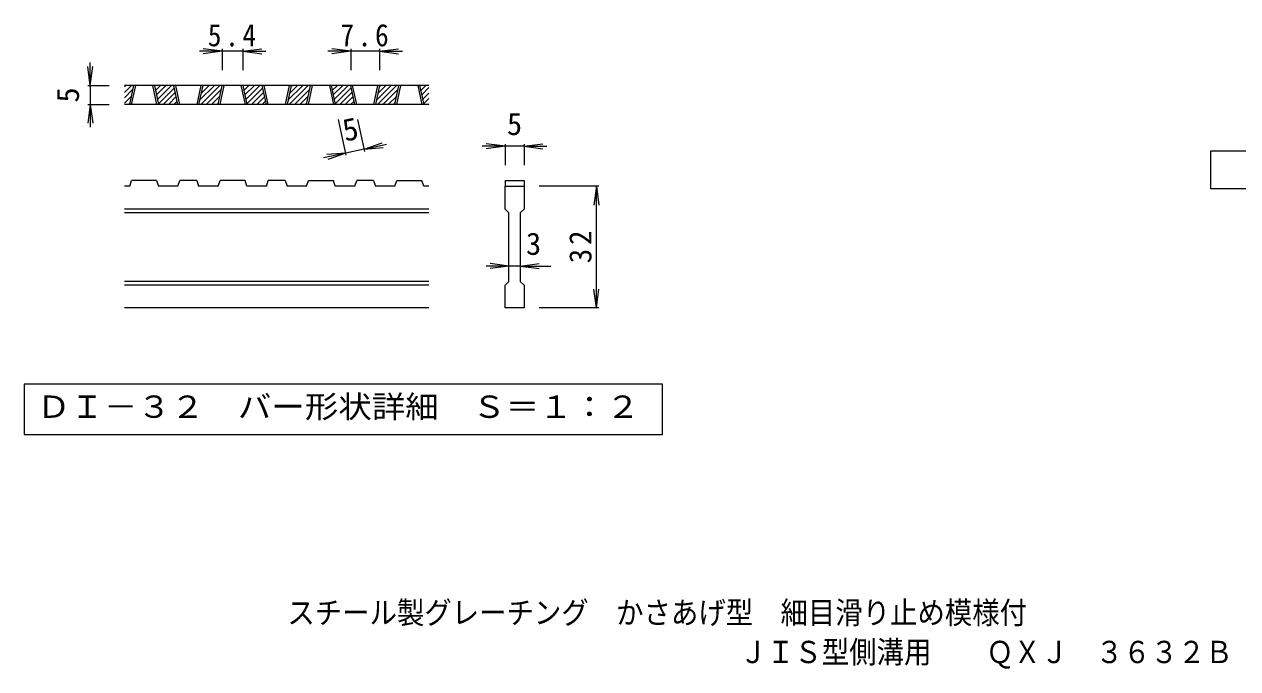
# Model space of a CAD drawing. Units: millimetres on the paper, enlarged 5 times, with parts at other scales. Extents: x -806 to 829, y -688 to 560.
# Drawn here: x -594 to 203, y -688 to -265 of the extents above; entities that cross this region are included whole.
import ezdxf
from ezdxf.enums import TextEntityAlignment as Align

# ---------------------------------------------------------------- set-up
doc = ezdxf.new("R2010")
doc.units = ezdxf.units.MM
doc.header["$LTSCALE"] = 5
for name, color, linetype, lineweight in [('D-0_通り芯', 3, 'Continuous', 9), ('D-4_寸法', 7, 'Continuous', 9), ('F-4_F-4ﾚｲﾔ', 2, 'Continuous', 9)]:
    doc.layers.add(name, color=color, linetype=linetype, lineweight=lineweight)
doc.layers.add('F-5_F-5ﾚｲﾔ', color=2, linetype='Continuous')
doc.styles.add('ＭＳ ゴシック', font='')
doc.styles.get('ＭＳ ゴシック').set_extended_font_data('MS Gothic')

msp = doc.modelspace()

# ---------------------------------------------------------------- linework, layer by layer
at = {"layer": 'D-0_通り芯'}
for p, q in [((-528.512, -309.662), (-523.979, -305.128)), ((-528.512, -306.126), (-527.514, -305.128)), ((-328.512, -305.128), (-528.512, -305.128)), ((-528.512, -313.197), (-522.931, -307.616)), ((-525.074, -317.628), (-522.399, -305.128)), ((-523.824, -317.628), (-521.149, -305.128)), ((-510.074, -305.128), (-507.399, -317.628)), ((-508.824, -305.128), (-506.149, -317.628)), ((-508.738, -305.527), (-508.339, -305.128)), ((-508.115, -308.44), (-504.804, -305.128)), ((-507.492, -311.352), (-501.268, -305.128)), ((-506.869, -314.264), (-497.733, -305.128)), ((-506.246, -317.177), (-495.716, -306.647)), ((-503.162, -317.628), (-495.093, -309.559)), ((-493.366, -317.628), (-496.041, -305.128)), ((-492.116, -317.628), (-494.791, -305.128)), ((-478.366, -305.128), (-481.041, -317.628)), ((-477.116, -305.128), (-479.791, -317.628)), ((-479.203, -314.883), (-469.448, -305.128)), ((-478.413, -317.628), (-465.913, -305.128)), ((-478.241, -310.385), (-472.984, -305.128)), ((-477.278, -305.887), (-476.52, -305.128)), ((-474.878, -317.628), (-464.865, -307.616)), ((-467.008, -317.628), (-464.333, -305.128)), ((-465.758, -317.628), (-463.083, -305.128)), ((-452.008, -305.128), (-449.333, -317.628)), ((-450.758, -305.128), (-448.083, -317.628)), ((-450.672, -305.527), (-450.273, -305.128)), ((-450.049, -308.44), (-446.738, -305.128)), ((-449.426, -311.352), (-443.202, -305.128)), ((-448.803, -314.264), (-439.667, -305.128)), ((-448.179, -317.177), (-437.65, -306.647)), ((-445.096, -317.628), (-437.027, -309.559)), ((-435.3, -317.628), (-437.975, -305.128)), ((-434.05, -317.628), (-436.725, -305.128)), ((-420.3, -305.128), (-422.975, -317.628)), ((-419.05, -305.128), (-421.725, -317.628)), ((-421.137, -314.883), (-411.382, -305.128)), ((-420.347, -317.628), (-407.847, -305.128)), ((-420.175, -310.385), (-414.918, -305.128)), ((-419.212, -305.887), (-418.453, -305.128)), ((-416.812, -317.628), (-406.799, -307.616)), ((-408.942, -317.628), (-406.267, -305.128)), ((-407.692, -317.628), (-405.017, -305.128)), ((-393.942, -305.128), (-391.267, -317.628)), ((-392.692, -305.128), (-390.017, -317.628)), ((-392.606, -305.527), (-392.207, -305.128)), ((-391.983, -308.44), (-388.672, -305.128)), ((-391.36, -311.352), (-385.136, -305.128)), ((-390.737, -314.264), (-381.601, -305.128)), ((-390.113, -317.177), (-379.584, -306.647)), ((-387.03, -317.628), (-378.961, -309.559)), ((-377.234, -317.628), (-379.909, -305.128)), ((-375.984, -317.628), (-378.659, -305.128)), ((-362.234, -305.128), (-364.909, -317.628)), ((-360.984, -305.128), (-363.659, -317.628)), ((-363.071, -314.883), (-353.316, -305.128)), ((-362.281, -317.628), (-349.781, -305.128)), ((-362.109, -310.385), (-356.852, -305.128)), ((-361.146, -305.887), (-360.387, -305.128)), ((-358.746, -317.628), (-348.733, -307.616)), ((-350.876, -317.628), (-348.201, -305.128)), ((-349.626, -317.628), (-346.951, -305.128)), ((-335.876, -305.128), (-333.201, -317.628)), ((-334.626, -305.128), (-331.951, -317.628)), ((-334.54, -305.527), (-334.141, -305.128)), ((-333.917, -308.44), (-330.606, -305.128)), ((-333.294, -311.352), (-328.512, -306.57)), ((-332.671, -314.264), (-328.512, -310.106)), ((-528.512, -316.733), (-523.894, -312.114)), ((-328.512, -317.628), (-528.512, -317.628)), ((-525.873, -317.628), (-524.856, -316.612)), ((-499.626, -317.628), (-494.469, -312.471)), ((-496.091, -317.628), (-493.846, -315.384)), ((-471.342, -317.628), (-465.828, -312.114)), ((-467.806, -317.628), (-466.79, -316.612)), ((-441.56, -317.628), (-436.403, -312.471)), ((-438.025, -317.628), (-435.78, -315.384)), ((-413.276, -317.628), (-407.762, -312.114)), ((-409.74, -317.628), (-408.724, -316.612)), ((-383.494, -317.628), (-378.337, -312.471)), ((-379.959, -317.628), (-377.714, -315.384)), ((-355.21, -317.628), (-349.696, -312.114)), ((-351.674, -317.628), (-350.658, -316.612)), ((-332.047, -317.177), (-328.512, -313.641)), ((-328.964, -317.628), (-328.512, -317.177)), ((-525.074, -371.378), (-528.512, -371.378)), ((-525.074, -371.378), (-523.824, -367.628)), ((-507.399, -367.628), (-523.824, -367.628)), ((-507.399, -367.628), (-506.149, -371.378)), ((-493.366, -371.378), (-506.149, -371.378)), ((-493.366, -371.378), (-492.116, -367.628)), ((-481.041, -367.628), (-492.116, -367.628)), ((-481.041, -367.628), (-479.791, -371.378)), ((-467.008, -371.378), (-479.791, -371.378)), ((-467.008, -371.378), (-465.758, -367.628)), ((-449.333, -367.628), (-465.758, -367.628)), ((-448.083, -371.378), (-449.333, -367.628)), ((-435.3, -371.378), (-448.083, -371.378)), ((-435.3, -371.378), (-434.05, -367.628)), ((-422.975, -367.628), (-434.05, -367.628)), ((-422.975, -367.628), (-421.725, -371.378)), ((-408.942, -371.378), (-421.725, -371.378)), ((-408.942, -371.378), (-407.692, -367.628)), ((-407.692, -367.628), (-391.267, -367.628)), ((-390.017, -371.378), (-391.267, -367.628)), ((-377.234, -371.378), (-390.017, -371.378)), ((-377.234, -371.378), (-375.984, -367.628)), ((-364.909, -367.628), (-375.984, -367.628)), ((-364.909, -367.628), (-363.659, -371.378)), ((-350.876, -371.378), (-363.659, -371.378)), ((-350.876, -371.378), (-349.626, -367.628)), ((-349.626, -367.628), (-333.201, -367.628)), ((-331.951, -371.378), (-333.201, -367.628)), ((-328.512, -371.378), (-331.951, -371.378)), ((-278.512, -367.628), (-266.012, -367.628)), ((-278.512, -367.628), (-278.512, -371.378)), ((-278.512, -371.378), (-266.012, -371.378)), ((-278.512, -386.378), (-278.512, -371.378)), ((-266.012, -367.628), (-266.012, -371.378)), ((-266.012, -371.378), (-266.012, -386.378)), ((-328.512, -386.378), (-528.512, -386.378)), ((-328.512, -388.878), (-528.512, -388.878)), ((-278.512, -386.378), (-276.012, -388.878)), ((-268.512, -388.878), (-266.012, -386.378)), ((-268.512, -388.878), (-268.512, -433.878)), ((-328.512, -433.878), (-528.512, -433.878)), ((-328.512, -436.378), (-528.512, -436.378)), ((-268.512, -433.878), (-266.012, -436.378)), ((-266.012, -436.378), (-266.012, -451.378)), ((-328.512, -451.378), (-528.512, -451.378)), ((-266.012, -451.378), (-278.512, -451.378))]:
    msp.add_line(p, q, dxfattribs=at)
msp.add_lwpolyline([(-278.512, -451.378), (-278.512, -436.378), (-276.012, -433.878), (-276.012, -388.878)], dxfattribs=at)
at = {"layer": 'D-0_通り芯', "color": 7}
msp.add_lwpolyline([(-594.339, -501.378), (-594.339, -534.604), (-175.185, -534.604), (-175.185, -501.378)], close=True, dxfattribs=at)
at = {"layer": 'D-4_寸法'}
for p, q in [((-464.333, -282.628), (-479.333, -282.628)), ((-464.333, -282.628), (-476.726, -280.997)), ((-464.333, -282.628), (-476.726, -284.26)), ((-464.333, -281.128), (-464.333, -295.128)), ((-450.758, -282.628), (-464.333, -282.628)), ((-450.758, -282.628), (-438.365, -280.997)), ((-450.758, -281.128), (-450.758, -295.128)), ((-450.758, -282.628), (-438.365, -284.26)), ((-450.758, -282.628), (-435.758, -282.628)), ((-379.909, -282.628), (-394.909, -282.628)), ((-379.909, -282.628), (-392.302, -280.997)), ((-379.909, -282.628), (-392.302, -284.26)), ((-379.909, -281.128), (-379.909, -295.128)), ((-360.984, -282.628), (-379.909, -282.628)), ((-360.984, -282.628), (-348.591, -280.997)), ((-360.984, -281.128), (-360.984, -295.128)), ((-360.984, -282.628), (-348.591, -284.26)), ((-360.984, -282.628), (-345.984, -282.628)), ((-551.012, -305.128), (-552.644, -292.735)), ((-551.012, -305.128), (-551.012, -290.128)), ((-551.012, -305.128), (-549.381, -292.735)), ((-552.512, -305.128), (-538.512, -305.128)), ((-551.012, -305.128), (-551.012, -317.628)), ((-551.012, -317.628), (-552.644, -330.021)), ((-552.512, -317.628), (-538.512, -317.628)), ((-551.012, -317.628), (-549.381, -330.021)), ((-551.012, -317.628), (-551.012, -332.628)), ((-382.865, -351.047), (-387.924, -327.407)), ((-370.642, -348.431), (-375.141, -327.407)), ((-383.179, -349.58), (-397.847, -352.719)), ((-383.179, -349.58), (-395.639, -350.578)), ((-383.179, -349.58), (-394.956, -353.769)), ((-370.956, -346.964), (-383.179, -349.58)), ((-370.956, -346.964), (-359.179, -342.775)), ((-370.956, -346.964), (-356.288, -343.825)), ((-370.956, -346.964), (-358.496, -345.966)), ((-278.512, -345.128), (-293.512, -345.128)), ((-278.512, -345.128), (-290.905, -343.497)), ((-278.512, -345.128), (-290.905, -346.76)), ((-278.512, -343.628), (-278.512, -357.628)), ((-266.012, -345.128), (-278.512, -345.128)), ((-266.012, -345.128), (-253.619, -343.497)), ((-266.012, -343.628), (-266.012, -357.628)), ((-266.012, -345.128), (-253.619, -346.76)), ((-266.012, -345.128), (-251.012, -345.128)), ((-217.012, -371.378), (-256.012, -371.378)), ((-218.512, -371.378), (-220.144, -383.771)), ((-218.512, -371.378), (-216.881, -383.771)), ((-218.512, -451.378), (-218.512, -371.378)), ((-276.012, -423.878), (-288.405, -422.246)), ((-268.512, -423.878), (-256.119, -422.246)), ((-276.012, -423.878), (-291.012, -423.878)), ((-276.012, -423.878), (-288.405, -425.51)), ((-268.512, -423.878), (-276.012, -423.878)), ((-268.512, -423.878), (-256.119, -425.51)), ((-268.512, -423.878), (-248.512, -423.878)), ((-218.512, -451.378), (-220.144, -438.985)), ((-218.512, -451.378), (-216.881, -438.985)), ((-217.012, -451.378), (-256.012, -451.378))]:
    msp.add_line(p, q, dxfattribs=at)
at = {"layer": 'F-4_F-4ﾚｲﾔ'}
msp.add_lwpolyline([(185.118, -373.173), (185.118, -348.173), (297.618, -348.173), (297.618, -373.173)], close=True, dxfattribs=at)

# ---------------------------------------------------------------- texts
at = {"layer": 'D-0_通り芯', "color": 2, "style": 'ＭＳ ゴシック', "width": 1.1}
msp.add_text('ＤＩ－３２\u3000バー形状詳細\u3000Ｓ＝１：２', height=14.66, dxfattribs=at).set_placement((-586.012, -527.991), align=Align.BOTTOM_LEFT)
at = {"layer": 'D-4_寸法', "color": 2, "style": 'ＭＳ ゴシック'}
for rotation, p in [(90, (-554.012, -316.378)), (12.079, (-382.585, -346.385))]:
    msp.add_text('5', height=14.66, rotation=rotation, dxfattribs=at).set_placement(p, align=Align.BOTTOM_LEFT)
for s, p in [('5', (-277.262, -342.128)), ('3', (-264.762, -420.878))]:
    msp.add_text(s, height=14.66, dxfattribs=at).set_placement(p, align=Align.BOTTOM_LEFT)
at = {"layer": 'D-4_寸法', "color": 2, "char_height": 14.66, "attachment_point": 7, "style": 'ＭＳ ゴシック'}
for s, insert in [('\\T1.27;\\W0.9;5.4', (-473.795, -279.628)), ('\\T1.27;\\W0.9;7.6', (-386.696, -279.628))]:
    msp.add_mtext(s, dxfattribs=dict(at, insert=insert))
at = {"layer": 'D-4_寸法', "color": 2, "insert": (-221.512, -422.003), "char_height": 14.66, "attachment_point": 7, "rotation": 90, "style": 'ＭＳ ゴシック'}
msp.add_mtext('\\T1.27;\\W0.95;32', dxfattribs=at)
at = {"layer": 'F-5_F-5ﾚｲﾔ', "style": 'ＭＳ ゴシック', "width": 0.9}
for s, p in [('スチール製グレーチング\u3000かさあげ型\u3000細目滑り止め模様付', (-421.519, -663.336)), ('ＪＩＳ型側溝用\u3000\u3000ＱＸＪ\u3000３６３２Ｂ', (-124.451, -689.209))]:
    msp.add_text(s, height=14.66, dxfattribs=at).set_placement(p, align=Align.BOTTOM_LEFT)

doc.saveas('drawing.dxf')
